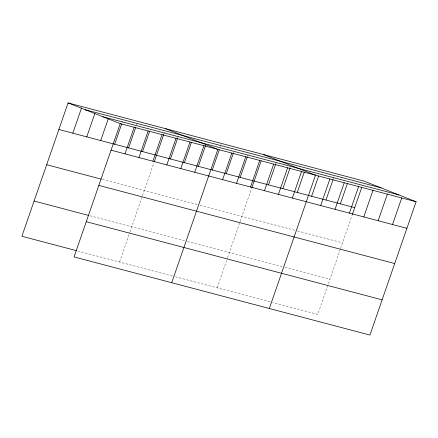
<?xml version="1.0" encoding="UTF-8"?>
<svg xmlns="http://www.w3.org/2000/svg" width="438" height="438" viewBox="0 0 438 438"><rect width="100%" height="100%" fill="white"/><g stroke="black" fill="none" stroke-linecap="round" stroke-linejoin="round"><path stroke-width="0.33" stroke-dasharray="2.19 1.64" d="M121.89 123.357L122.547 121.463M136.492 125.142L137.149 123.248M119.536 262.039L129.774 232.474M129.993 231.844L153.886 162.832M163.73 134.411L164.387 132.511M177.68 138.09L178.337 136.196M220.396 146.615L221.272 144.086M247.415 156.508L248.729 152.714M217.171 287.826L227.41 258.256M227.623 257.626L251.521 188.619M275.737 163.993L276.394 162.093M333.219 179.169L333.876 177.275M340.364 249.123L317.764 314.391L272.693 302.488M340.578 248.499L352.114 215.184M102.459 179.46L197.56 204.579M200.095 205.247L294.845 230.273M297.462 230.963L342.532 242.866M89.889 215.759L184.989 240.873M187.524 241.546L282.28 266.567M284.892 267.257L329.962 279.165M77.69 250.99L174.056 276.438M175.326 276.772L272.036 302.319"/><path stroke-width="0.66" d="M416.1 201.748L120.236 123.609L74.071 256.931L369.935 335.07L416.1 201.748L363.929 181.069L68.065 102.93L21.9 236.252L76.426 250.656M72.817 133.179L81.578 107.879M86.762 136.864L94.865 113.458M100.713 140.549L108.378 118.408M114.657 144.233L121.671 123.992M124.989 153.858L134.187 127.288M128.608 147.913L135.835 127.042M138.934 157.543L148.132 130.973M142.553 151.597L149.566 131.356M152.884 161.222L162.082 134.658M154.324 161.573L163.73 134.411M166.829 164.907L176.027 138.342M170.448 158.967L177.461 138.726M180.779 168.592L189.977 142.027M184.398 162.651L191.406 142.41M194.724 172.276L203.927 145.712M198.348 166.336L205.575 145.46M171.707 282.718L217.872 149.391L165.701 128.717M212.293 170.015L219.301 149.774M222.619 179.646L231.822 153.076M226.243 173.7L233.47 152.829M236.569 183.325L245.767 156.76M240.188 177.385L247.196 157.143M250.514 187.01L259.718 160.445M251.74 187.99L261.147 160.828M264.464 190.694L273.662 164.13M268.505 184.863L275.518 164.622M278.409 194.379L287.613 167.809M282.877 188.658L290.104 167.787M292.36 198.064L301.558 171.493M297.249 192.452L304.257 172.211M269.337 308.5L315.508 175.178L263.337 154.504M311.621 196.251L318.629 176.01M320.676 205.542L329.88 178.972M325.987 200.046L333 179.804M335.048 209.337L344.246 182.772M340.359 203.84L347.367 183.599M349.42 213.131L358.618 186.566M352.333 214.554L361.739 187.393M363.792 216.925L372.99 190.36M378.158 220.719L387.362 194.154M392.53 224.519L401.728 197.949M85.284 109.752L381.148 187.891M103.023 116.782L398.881 194.921M58.867 129.495L354.731 207.634M111.038 150.174L406.902 228.313M46.669 164.726L101.194 179.126M98.84 185.405L394.704 263.545M34.098 201.026L88.624 215.425M86.27 221.699L382.133 299.838M68.065 102.93L120.236 123.609"/></g></svg>
